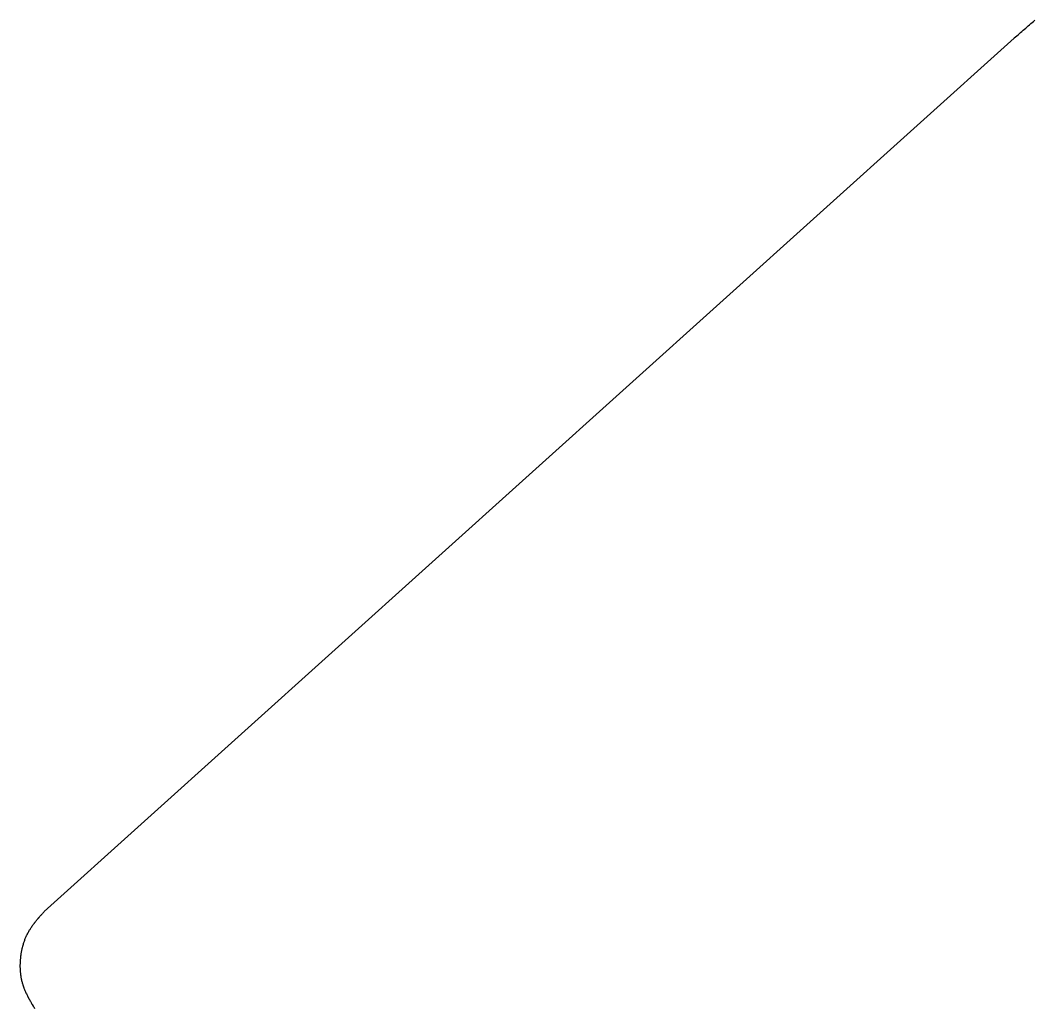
# Model space of a CAD drawing. Header units: millimetres. Extents: x -122 to 110, y 0 to 190.
# Drawn here: x -122.4 to -52.2, y 116.3 to 184.7 of the extents above; entities that cross this region are included whole.
import ezdxf

# ---------------------------------------------------------------- set-up
doc = ezdxf.new("R2010")
doc.units = ezdxf.units.MM
doc.layers.add('FLAT_PATTERN', color=7, linetype='CONTINUOUS')

msp = doc.modelspace()

# ---------------------------------------------------------------- linework, layer by layer
at = {"layer": 'FLAT_PATTERN', "color": 7, "linetype": 'CONTINUOUS'}
msp.add_line((-120.773, 122.978), (-53.634, 183.427), dxfattribs=at)
at = {"layer": 'FLAT_PATTERN', "color": 7, "linetype": 'CONTINUOUS', "extrusion": (-1.02523e-09, 1.18662e-09, -1)}
msp.add_arc((-6262.314, -7121.621, 0), 9656.859, 49.1532946, 49.1588535, dxfattribs=at)
at = {"layer": 'FLAT_PATTERN', "color": 7, "linetype": 'CONTINUOUS', "extrusion": (-1.99148e-09, 2.30441e-09, -1)}
msp.add_arc((-1210.122, -1277.091, 0), 1931.371, 49.158853, 49.186648, dxfattribs=at)
at = {"layer": 'FLAT_PATTERN', "color": 7, "linetype": 'CONTINUOUS', "extrusion": (-3.44512e-10, 3.06902e-10, -1)}
msp.add_arc((47.449, 57.346, 0), 98.407, 41.69581, 41.83157, dxfattribs=at)
at = {"layer": 'FLAT_PATTERN', "color": 7, "linetype": 'CONTINUOUS', "extrusion": (7.00314e-11, -5.36604e-11, -1)}
msp.add_arc((116.083, 118.055, 0), 6.771, 37.46059, 37.7268, dxfattribs=at)
at = {"layer": 'FLAT_PATTERN', "color": 7, "linetype": 'CONTINUOUS', "extrusion": (3.47327e-10, -2.68186e-10, -1)}
msp.add_arc((115.931, 117.937, 0), 6.963, 37.7268, 37.98565, dxfattribs=at)
at = {"layer": 'FLAT_PATTERN', "color": 7, "linetype": 'CONTINUOUS', "extrusion": (-4.94594e-10, 3.89255e-10, -1)}
msp.add_arc((115.873, 117.892, 0), 7.036, 37.98565, 38.11509, dxfattribs=at)
at = {"layer": 'FLAT_PATTERN', "color": 7, "linetype": 'CONTINUOUS', "extrusion": (-4.11786e-09, 3.2318e-09, -1)}
msp.add_arc((115.796, 117.831, 0), 7.135, 38.11509, 38.24273, dxfattribs=at)
at = {"layer": 'FLAT_PATTERN', "color": 7, "linetype": 'CONTINUOUS', "extrusion": (3.16039e-09, -2.50441e-09, -1)}
msp.add_arc((115.757, 117.8, 0), 7.185, 38.24273, 38.37037, dxfattribs=at)
at = {"layer": 'FLAT_PATTERN', "color": 7, "linetype": 'CONTINUOUS', "extrusion": (1.13637e-09, -9.01897e-10, -1)}
msp.add_arc((115.678, 117.738, 0), 7.285, 38.37037, 38.49625, dxfattribs=at)
at = {"layer": 'FLAT_PATTERN', "color": 7, "linetype": 'CONTINUOUS', "extrusion": (-1.16279e-10, 9.43705e-11, -1)}
msp.add_arc((115.155, 117.322, 0), 7.953, 38.49625, 39.28294, dxfattribs=at)
at = {"layer": 'FLAT_PATTERN', "color": 7, "linetype": 'CONTINUOUS', "extrusion": (1.76892e-11, -1.52144e-11, -1)}
msp.add_arc((113.414, 115.898, 0), 10.202, 39.28294, 39.8962, dxfattribs=at)
at = {"layer": 'FLAT_PATTERN', "color": 7, "linetype": 'CONTINUOUS', "extrusion": (6.74342e-11, -5.68021e-11, -1)}
msp.add_arc((112.742, 115.336, 0), 11.079, 39.8962, 40.20485, dxfattribs=at)
at = {"layer": 'FLAT_PATTERN', "color": 7, "linetype": 'CONTINUOUS', "extrusion": (1.44702e-10, -1.2211e-10, -1)}
msp.add_arc((111.722, 114.474, 0), 12.414, 40.20485, 40.4803, dxfattribs=at)
at = {"layer": 'FLAT_PATTERN', "color": 7, "linetype": 'CONTINUOUS', "extrusion": (-3.69857e-11, 3.29583e-11, -1)}
msp.add_arc((111.332, 114.141, 0), 12.927, 40.4803, 40.6182, dxfattribs=at)
at = {"layer": 'FLAT_PATTERN', "color": 7, "linetype": 'CONTINUOUS', "extrusion": (-8.26803e-10, 7.10349e-10, -1)}
msp.add_arc((110.781, 113.669, 0), 13.653, 40.6182, 40.74877, dxfattribs=at)
at = {"layer": 'FLAT_PATTERN', "color": 7, "linetype": 'CONTINUOUS', "extrusion": (-7.68592e-11, 6.4184e-11, -1)}
msp.add_arc((110.572, 113.489, 0), 13.928, 40.74877, 40.81407, dxfattribs=at)
at = {"layer": 'FLAT_PATTERN', "color": 7, "linetype": 'CONTINUOUS', "extrusion": (3.67179e-09, -3.17317e-09, -1)}
msp.add_arc((110.286, 113.242, 0), 14.306, 40.81407, 40.87765, dxfattribs=at)
at = {"layer": 'FLAT_PATTERN', "color": 7, "linetype": 'CONTINUOUS', "extrusion": (4.64013e-09, -4.01132e-09, -1)}
msp.add_arc((110.178, 113.148, 0), 14.449, 40.87765, 40.90944, dxfattribs=at)
at = {"layer": 'FLAT_PATTERN', "color": 7, "linetype": 'CONTINUOUS', "extrusion": (4.79444e-09, -4.14502e-09, -1)}
msp.add_arc((110.033, 113.022, 0), 14.642, 40.90944, 40.94082, dxfattribs=at)
at = {"layer": 'FLAT_PATTERN', "color": 7, "linetype": 'CONTINUOUS', "extrusion": (-5.12251e-08, 4.44505e-08, -1)}
msp.add_arc((109.959, 112.959, 0), 14.739, 40.94082, 40.97219, dxfattribs=at)
at = {"layer": 'FLAT_PATTERN', "color": 7, "linetype": 'CONTINUOUS', "extrusion": (3.85518e-08, -3.35149e-08, -1)}
msp.add_arc((109.812, 112.831, 0), 14.934, 40.97219, 41.00315, dxfattribs=at)
at = {"layer": 'FLAT_PATTERN', "color": 7, "linetype": 'CONTINUOUS', "extrusion": (-6.60787e-11, 5.88632e-11, -1)}
msp.add_arc((106.527, 109.975, 0), 19.287, 41.00315, 41.69581, dxfattribs=at)
at = {"layer": 'FLAT_PATTERN', "color": 7, "linetype": 'CONTINUOUS', "extrusion": (3.12336e-10, -1.65553e-10, -1)}
msp.add_arc((118.453, 119.664, 0), 3.905, 27.4325, 27.84304, dxfattribs=at)
at = {"layer": 'FLAT_PATTERN', "color": 7, "linetype": 'CONTINUOUS', "extrusion": (6.23508e-11, -3.35107e-11, -1)}
msp.add_arc((118.473, 119.675, 0), 3.882, 27.84304, 28.25599, dxfattribs=at)
at = {"layer": 'FLAT_PATTERN', "color": 7, "linetype": 'CONTINUOUS', "extrusion": (9.25348e-13, -4.97332e-13, -1)}
msp.add_arc((118.488, 119.683), 3.865, 28.25599, 31.45892, dxfattribs=at)
at = {"layer": 'FLAT_PATTERN', "color": 7, "linetype": 'CONTINUOUS', "extrusion": (4.3976e-12, -2.62171e-12, -1)}
msp.add_arc((117.588, 119.132), 4.92, 31.45892, 33.97529, dxfattribs=at)
at = {"layer": 'FLAT_PATTERN', "color": 7, "linetype": 'CONTINUOUS', "extrusion": (2.35867e-12, -1.24771e-12, -1)}
msp.add_arc((117.232, 118.892), 5.349, 33.97529, 35.23941, dxfattribs=at)
at = {"layer": 'FLAT_PATTERN', "color": 7, "linetype": 'CONTINUOUS', "extrusion": (-8.45532e-12, 6.39186e-12, -1)}
msp.add_arc((116.694, 118.512, 0), 6.008, 35.23941, 36.36492, dxfattribs=at)
at = {"layer": 'FLAT_PATTERN', "color": 7, "linetype": 'CONTINUOUS', "extrusion": (-9.14926e-12, 6.90283e-12, -1)}
msp.add_arc((116.487, 118.36, 0), 6.265, 36.36492, 36.9283, dxfattribs=at)
at = {"layer": 'FLAT_PATTERN', "color": 7, "linetype": 'CONTINUOUS', "extrusion": (-1.79629e-12, 1.37638e-12, -1)}
msp.add_arc((116.194, 118.14), 6.631, 36.9283, 37.46059, dxfattribs=at)
at = {"layer": 'FLAT_PATTERN', "color": 7, "linetype": 'CONTINUOUS', "extrusion": (-2.41897e-11, 8.03687e-12, -1)}
msp.add_arc((117.756, 119.39, 0), 4.654, 15.81447, 18.70023, dxfattribs=at)
at = {"layer": 'FLAT_PATTERN', "color": 7, "linetype": 'CONTINUOUS', "extrusion": (-4.27099e-13, -6.4452e-15, -1)}
msp.add_arc((118.09, 119.503), 4.302, 18.70023, 21.8226, dxfattribs=at)
at = {"layer": 'FLAT_PATTERN', "color": 7, "linetype": 'CONTINUOUS', "extrusion": (4.58771e-12, -2.01452e-12, -1)}
msp.add_arc((118.194, 119.545), 4.19, 21.8226, 23.3827, dxfattribs=at)
at = {"layer": 'FLAT_PATTERN', "color": 7, "linetype": 'CONTINUOUS', "extrusion": (9.14354e-13, -4.26235e-13, -1)}
msp.add_arc((118.314, 119.597), 4.059, 23.3827, 24.99303, dxfattribs=at)
at = {"layer": 'FLAT_PATTERN', "color": 7, "linetype": 'CONTINUOUS', "extrusion": (1.43021e-11, -6.66705e-12, -1)}
msp.add_arc((118.354, 119.615, 0), 4.015, 24.99303, 25.79797, dxfattribs=at)
at = {"layer": 'FLAT_PATTERN', "color": 7, "linetype": 'CONTINUOUS', "extrusion": (7.13166e-11, -3.42265e-11, -1)}
msp.add_arc((118.403, 119.639, 0), 3.96, 25.79797, 26.61399, dxfattribs=at)
at = {"layer": 'FLAT_PATTERN', "color": 7, "linetype": 'CONTINUOUS', "extrusion": (-3.40178e-11, 1.85532e-11, -1)}
msp.add_arc((118.42, 119.647, 0), 3.941, 26.61399, 27.02196, dxfattribs=at)
at = {"layer": 'FLAT_PATTERN', "color": 7, "linetype": 'CONTINUOUS', "extrusion": (-5.11182e-10, 2.61911e-10, -1)}
msp.add_arc((118.442, 119.659, 0), 3.917, 27.02196, 27.4325, dxfattribs=at)
at = {"layer": 'FLAT_PATTERN', "color": 7, "linetype": 'CONTINUOUS', "extrusion": (-1.42893e-11, 2.24885e-12, -1)}
msp.add_arc((117.18, 119.253, 0), 5.247, 7.92082, 10.50734, dxfattribs=at)
at = {"layer": 'FLAT_PATTERN', "color": 7, "linetype": 'CONTINUOUS', "extrusion": (-7.60918e-12, 1.00989e-12, -1)}
msp.add_arc((117.292, 119.274, 0), 5.133, 10.50734, 11.79994, dxfattribs=at)
at = {"layer": 'FLAT_PATTERN', "color": 7, "linetype": 'CONTINUOUS', "extrusion": (3.97517e-11, -8.88427e-12, -1)}
msp.add_arc((117.425, 119.302, 0), 4.996, 11.79994, 13.12781, dxfattribs=at)
at = {"layer": 'FLAT_PATTERN', "color": 7, "linetype": 'CONTINUOUS', "extrusion": (8.68362e-12, -1.6386e-12, -1)}
msp.add_arc((117.471, 119.313, 0), 4.95, 13.12781, 13.79162, dxfattribs=at)
at = {"layer": 'FLAT_PATTERN', "color": 7, "linetype": 'CONTINUOUS', "extrusion": (-1.6306e-10, 4.05191e-11, -1)}
msp.add_arc((117.528, 119.327, 0), 4.891, 13.79162, 14.46344, dxfattribs=at)
at = {"layer": 'FLAT_PATTERN', "color": 7, "linetype": 'CONTINUOUS', "extrusion": (1.20801e-10, -3.26992e-11, -1)}
msp.add_arc((117.555, 119.334, 0), 4.863, 14.46344, 15.13525, dxfattribs=at)
at = {"layer": 'FLAT_PATTERN', "color": 7, "linetype": 'CONTINUOUS', "extrusion": (9.48074e-11, -2.56684e-11, -1)}
msp.add_arc((117.607, 119.348, 0), 4.81, 15.13525, 15.81447, dxfattribs=at)
at = {"layer": 'FLAT_PATTERN', "color": 7, "linetype": 'CONTINUOUS', "extrusion": (2.28799e-12, -2.20139e-13, -1)}
msp.add_arc((116.903, 119.212), 5.526, 0.65359, 5.4958, dxfattribs=at)
at = {"layer": 'FLAT_PATTERN', "color": 7, "linetype": 'CONTINUOUS', "extrusion": (6.07599e-12, -5.84602e-13, -1)}
msp.add_arc((116.834, 119.205), 5.596, 5.4958, 7.92082, dxfattribs=at)
at = {"layer": 'FLAT_PATTERN', "color": 7, "linetype": 'CONTINUOUS', "extrusion": (-5.52335e-12, -1.31028e-13, -1)}
msp.add_arc((117.546, 119.219), 4.884, 355.17531, 360.65359, dxfattribs=at)
at = {"layer": 'FLAT_PATTERN', "color": 7, "linetype": 'CONTINUOUS', "extrusion": (2.89132e-10, 2.47397e-11, -1)}
msp.add_arc((117.671, 119.209, 0), 4.758, 354.45761, 355.17531, dxfattribs=at)
at = {"layer": 'FLAT_PATTERN', "color": 7, "linetype": 'CONTINUOUS', "extrusion": (-4.7967e-10, -4.98616e-11, -1)}
msp.add_arc((117.776, 119.199, 0), 4.653, 353.72361, 354.45761, dxfattribs=at)
at = {"layer": 'FLAT_PATTERN', "color": 7, "linetype": 'CONTINUOUS', "extrusion": (1.84898e-10, 2.32302e-11, -1)}
msp.add_arc((117.826, 119.193, 0), 4.602, 352.98961, 353.72361, dxfattribs=at)
at = {"layer": 'FLAT_PATTERN', "color": 7, "linetype": 'CONTINUOUS', "extrusion": (3.70859e-11, 5.05392e-12, -1)}
msp.add_arc((117.923, 119.181, 0), 4.505, 352.23975, 352.98961, dxfattribs=at)
at = {"layer": 'FLAT_PATTERN', "color": 7, "linetype": 'CONTINUOUS', "extrusion": (0, 0, -1)}
for centre, radius, start, end in [((117.992, 119.172), 4.435, 350.73969, 352.23975), ((118.16, 119.144), 4.265, 349.17963, 350.73969), ((118.273, 119.123), 4.15, 346.05539, 349.17963), ((118.516, 119.062), 3.9, 342.73102, 346.05539), ((117.959, 119.263), 4.491, 338.29074, 339.71116), ((117.442, 119.469), 5.048, 337.02696, 338.29074), ((117.006, 119.654), 5.522, 334.50833, 337.02696), ((115.744, 120.256), 6.919, 332.49826, 334.50833)]:
    msp.add_arc(centre, radius, start, end, dxfattribs=at)
at = {"layer": 'FLAT_PATTERN', "color": 7, "linetype": 'CONTINUOUS', "extrusion": (7.73633e-11, 2.40501e-11, -1)}
msp.add_arc((118.733, 118.995, 0), 3.673, 342.33067, 342.73102, dxfattribs=at)
at = {"layer": 'FLAT_PATTERN', "color": 7, "linetype": 'CONTINUOUS', "extrusion": (3.83986e-10, 1.21725e-10, -1)}
msp.add_arc((118.627, 119.029, 0), 3.784, 341.94207, 342.33067, dxfattribs=at)
at = {"layer": 'FLAT_PATTERN', "color": 7, "linetype": 'CONTINUOUS', "extrusion": (-6.2523e-10, -2.07318e-10, -1)}
msp.add_arc((118.573, 119.046, 0), 3.84, 341.55348, 341.94207, dxfattribs=at)
at = {"layer": 'FLAT_PATTERN', "color": 7, "linetype": 'CONTINUOUS', "extrusion": (-3.99612e-11, -1.20966e-11, -1)}
msp.add_arc((118.463, 119.083, 0), 3.956, 341.17628, 341.55348, dxfattribs=at)
at = {"layer": 'FLAT_PATTERN', "color": 7, "linetype": 'CONTINUOUS', "extrusion": (8.70818e-11, 3.12111e-11, -1)}
msp.add_arc((118.378, 119.112, 0), 4.046, 340.42204, 341.17628, dxfattribs=at)
at = {"layer": 'FLAT_PATTERN', "color": 7, "linetype": 'CONTINUOUS', "extrusion": (1.71225e-11, 6.33003e-12, -1)}
msp.add_arc((118.145, 119.195, 0), 4.293, 339.71116, 340.42204, dxfattribs=at)
at = {"layer": 'FLAT_PATTERN', "color": 7, "linetype": 'CONTINUOUS', "extrusion": (5.12718e-09, 2.66924e-09, -1)}
msp.add_arc((115.154, 120.563, 0), 7.585, 332.40027, 332.49826, dxfattribs=at)
at = {"layer": 'FLAT_PATTERN', "color": 7, "linetype": 'CONTINUOUS', "extrusion": (-1.79356e-09, -9.48792e-10, -1)}
msp.add_arc((114.941, 120.675, 0), 7.826, 332.3053, 332.40027, dxfattribs=at)
at = {"layer": 'FLAT_PATTERN', "color": 7, "linetype": 'CONTINUOUS', "extrusion": (-4.7169e-09, -2.48324e-09, -1)}
msp.add_arc((114.832, 120.732, 0), 7.948, 332.21033, 332.3053, dxfattribs=at)
at = {"layer": 'FLAT_PATTERN', "color": 7, "linetype": 'CONTINUOUS', "extrusion": (-2.9895e-10, -1.54935e-10, -1)}
msp.add_arc((114.612, 120.848, 0), 8.197, 332.11824, 332.21033, dxfattribs=at)
at = {"layer": 'FLAT_PATTERN', "color": 7, "linetype": 'CONTINUOUS', "extrusion": (6.46447e-10, 3.45242e-10, -1)}
msp.add_arc((114.442, 120.938, 0), 8.389, 331.93413, 332.11824, dxfattribs=at)
at = {"layer": 'FLAT_PATTERN', "color": 7, "linetype": 'CONTINUOUS', "extrusion": (5.89024e-11, 3.1972e-11, -1)}
msp.add_arc((113.982, 121.183, 0), 8.911, 331.76079, 331.93413, dxfattribs=at)
at = {"layer": 'FLAT_PATTERN', "color": 7, "linetype": 'CONTINUOUS', "extrusion": (-5.36024e-11, -2.84517e-11, -1)}
msp.add_arc((113.617, 121.379, 0), 9.325, 331.41451, 331.76079, dxfattribs=at)
at = {"layer": 'FLAT_PATTERN', "color": 7, "linetype": 'CONTINUOUS', "extrusion": (6.9837e-11, 3.88091e-11, -1)}
msp.add_arc((112.613, 121.926, 0), 10.469, 331.10606, 331.41451, dxfattribs=at)
at = {"layer": 'FLAT_PATTERN', "color": 7, "linetype": 'CONTINUOUS', "extrusion": (4.64034e-11, 2.58763e-11, -1)}
msp.add_arc((111.781, 122.385, 0), 11.419, 330.49142, 331.10606, dxfattribs=at)
at = {"layer": 'FLAT_PATTERN', "color": 7, "linetype": 'CONTINUOUS', "extrusion": (-1.58659e-10, -9.01829e-11, -1)}
msp.add_arc((109.408, 123.728, 0), 14.146, 329.99525, 330.49142, dxfattribs=at)
at = {"layer": 'FLAT_PATTERN', "color": 7, "linetype": 'CONTINUOUS', "extrusion": (6.78706e-09, 3.9207e-09, -1)}
msp.add_arc((112.141, 122.15, 0), 10.989, 329.96951, 329.99525, dxfattribs=at)
at = {"layer": 'FLAT_PATTERN', "color": 7, "linetype": 'CONTINUOUS', "extrusion": (3.02052e-08, 1.74578e-08, -1)}
msp.add_arc((111.538, 122.499, 0), 11.686, 329.94531, 329.96951, dxfattribs=at)
at = {"layer": 'FLAT_PATTERN', "color": 7, "linetype": 'CONTINUOUS', "extrusion": (-2.93883e-08, -1.70244e-08, -1)}
msp.add_arc((111.228, 122.678, 0), 12.044, 329.92111, 329.94531, dxfattribs=at)
at = {"layer": 'FLAT_PATTERN', "color": 7, "linetype": 'CONTINUOUS', "extrusion": (-5.79672e-09, -3.36047e-09, -1)}
msp.add_arc((110.587, 123.049, 0), 12.784, 329.89831, 329.92111, dxfattribs=at)
at = {"layer": 'FLAT_PATTERN', "color": 7, "linetype": 'CONTINUOUS', "extrusion": (1.50077e-10, 8.70023e-11, -1)}
msp.add_arc((110.08, 123.343, 0), 13.371, 329.85276, 329.89831, dxfattribs=at)
at = {"layer": 'FLAT_PATTERN', "color": 7, "linetype": 'CONTINUOUS', "extrusion": (7.37531e-10, 4.28185e-10, -1)}
msp.add_arc((108.681, 124.156, 0), 14.989, 329.81212, 329.85276, dxfattribs=at)
at = {"layer": 'FLAT_PATTERN', "color": 7, "linetype": 'CONTINUOUS', "extrusion": (5.90378e-10, 3.42581e-10, -1)}
msp.add_arc((107.521, 124.83, 0), 16.33, 329.73115, 329.81212, dxfattribs=at)
at = {"layer": 'FLAT_PATTERN', "color": 7, "linetype": 'CONTINUOUS', "extrusion": (-5.30869e-10, -3.11805e-10, -1)}
msp.add_arc((104.208, 126.764, 0), 20.167, 329.66557, 329.73115, dxfattribs=at)
at = {"layer": 'FLAT_PATTERN', "color": 7, "linetype": 'CONTINUOUS', "extrusion": (-6.48361e-10, -3.80556e-10, -1)}
msp.add_arc((101.273, 128.481, 0), 23.567, 329.53566, 329.66557, dxfattribs=at)
at = {"layer": 'FLAT_PATTERN', "color": 7, "linetype": 'CONTINUOUS', "extrusion": (-9.93784e-11, -5.76408e-11, -1)}
msp.add_arc((92.257, 133.785, 0), 34.027, 329.44567, 329.53566, dxfattribs=at)
at = {"layer": 'FLAT_PATTERN', "color": 7, "linetype": 'CONTINUOUS', "extrusion": (2.33063e-10, 1.38607e-10, -1)}
msp.add_arc((83.597, 138.897, 0), 44.084, 329.26892, 329.44567, dxfattribs=at)
at = {"layer": 'FLAT_PATTERN', "color": 7, "linetype": 'CONTINUOUS', "extrusion": (1.12311e-09, 6.6773e-10, -1)}
msp.add_arc((53.316, 156.899, 0), 79.311, 329.17068, 329.26892, dxfattribs=at)

doc.saveas('drawing.dxf')
